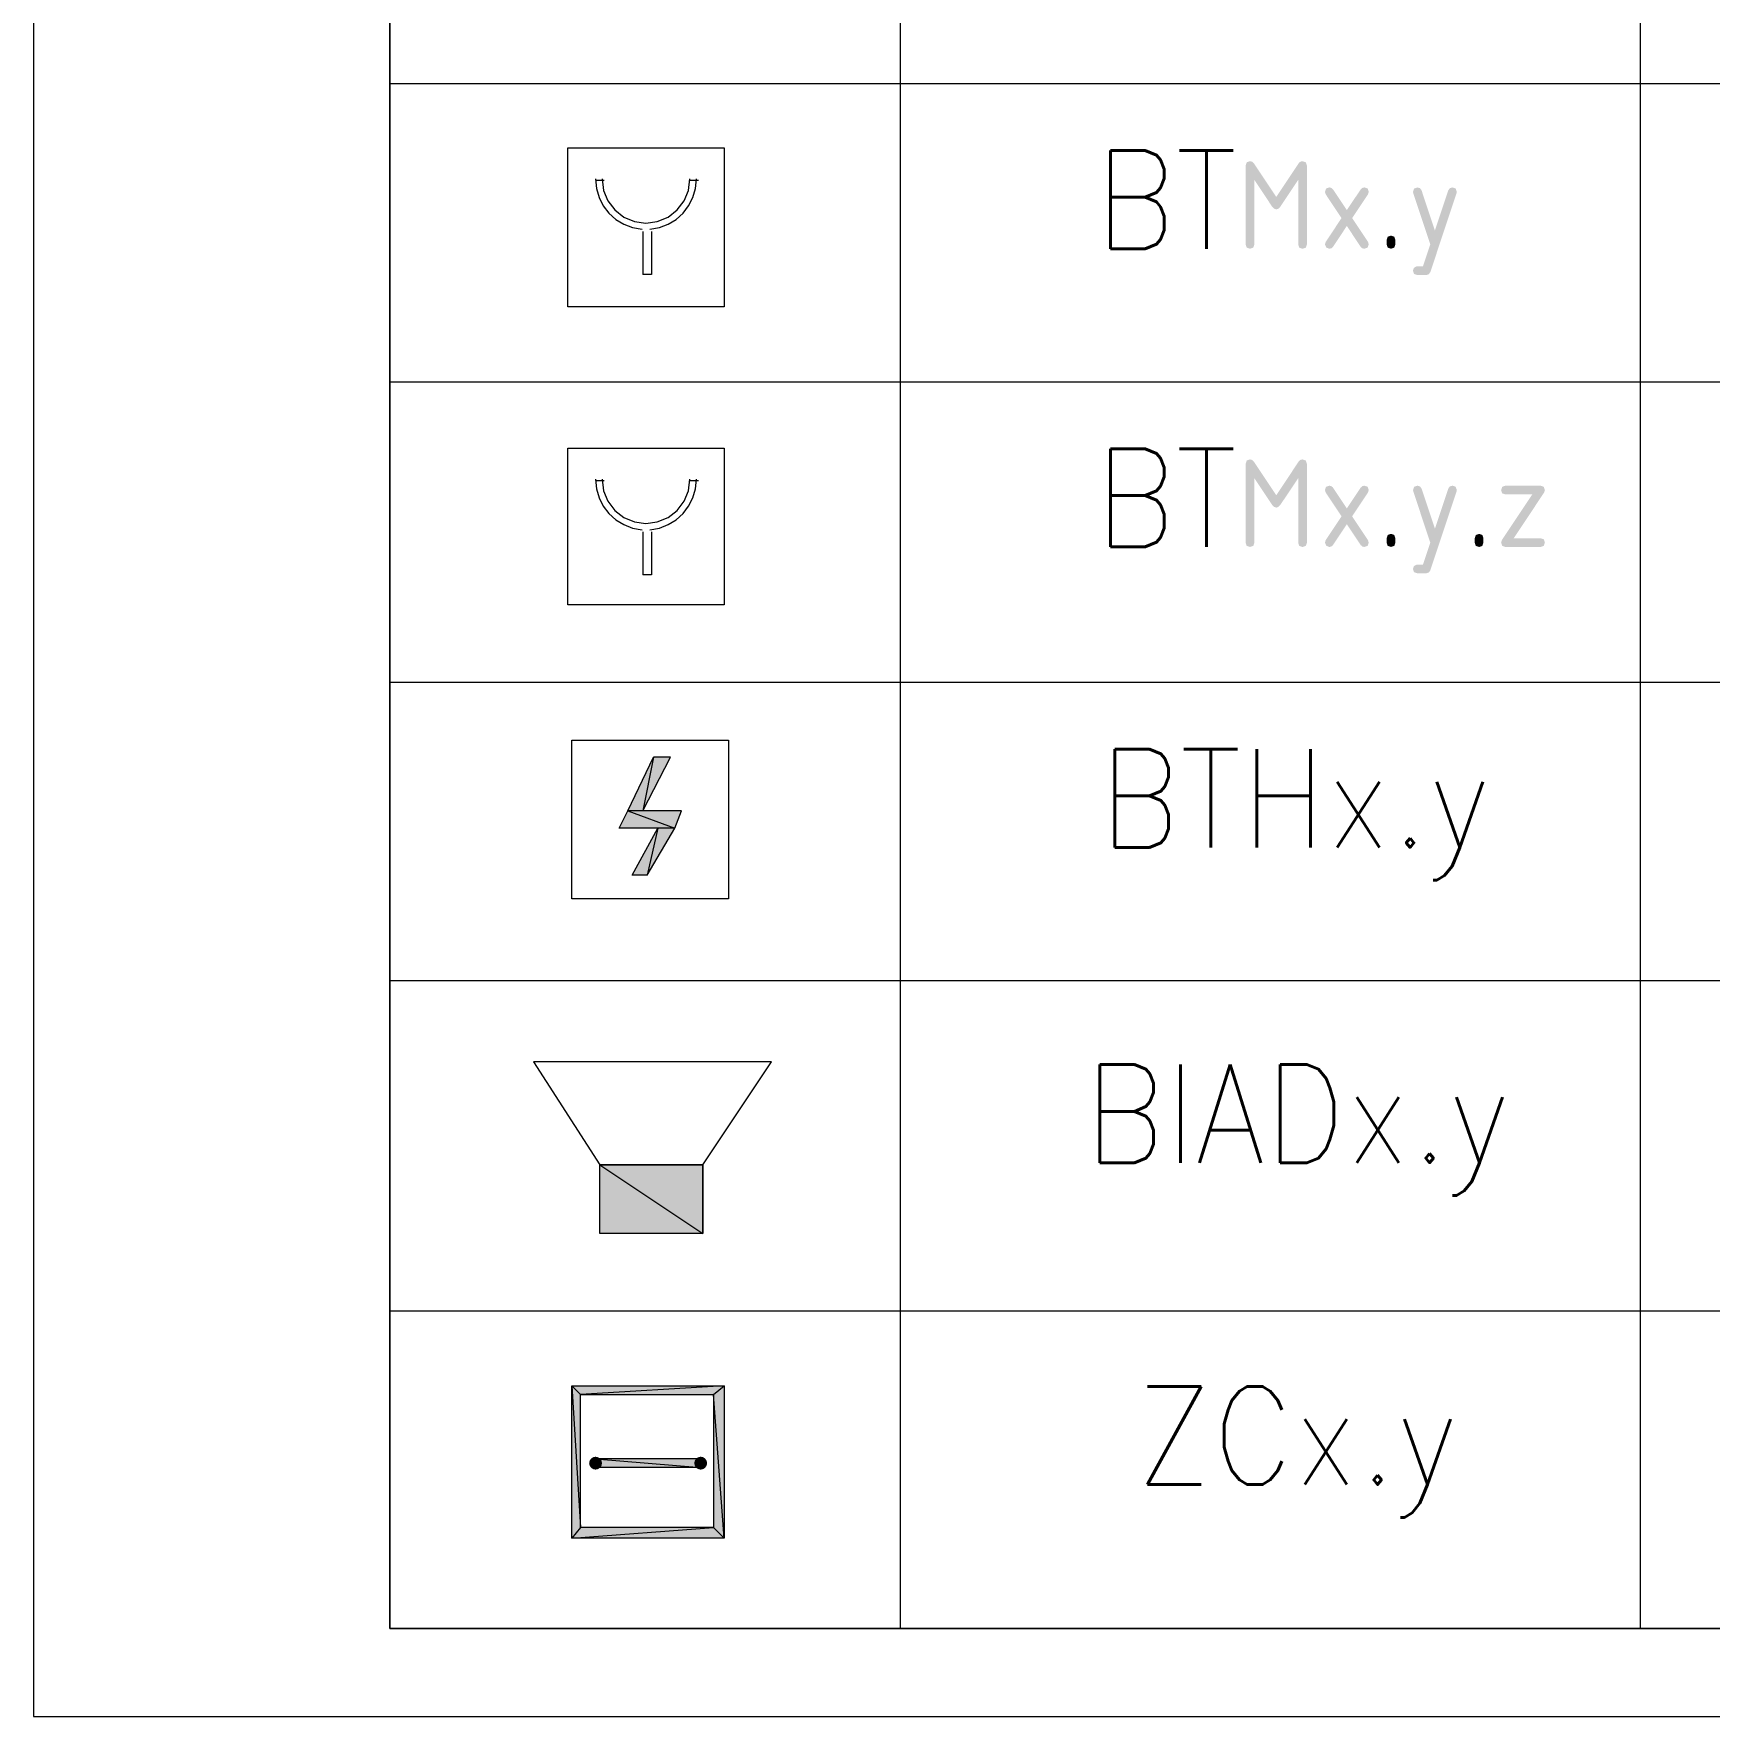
# Model space of a CAD drawing. Header units: millimetres. Extents: x 0 to 420, y 0 to 297.
# Drawn here: x 0.21 to 33.29, y 0 to 33.2 of the extents above; entities that cross this region are included whole.
import ezdxf

# ---------------------------------------------------------------- set-up
doc = ezdxf.new("R2010")
doc.units = ezdxf.units.MM
doc.styles.get("Standard").update_dxf_attribs({"font": 'STANDARD'})

msp = doc.modelspace()

# ---------------------------------------------------------------- hatches: boundary and pattern name
for points in [[(25.256577, 30.68406), (25.321345, 30.662287), (25.343118, 30.597519), (25.343118, 29.042541), (25.321345, 28.977566), (25.256577, 28.956), (25.192085, 28.977566), (25.170588, 29.042541), (25.170588, 30.313643), (24.818361, 29.78613), (24.780672, 29.746718), (24.738435, 29.733765), (24.695027, 29.746718), (24.657406, 29.78613), (24.306282, 30.313643), (24.306282, 29.042541), (24.284509, 28.977566), (24.219741, 28.956), (24.155249, 28.977566), (24.133752, 29.042541), (24.133752, 30.597519), (24.155249, 30.662287), (24.219741, 30.68406), (24.262323, 30.673311), (24.295809, 30.641065), (24.738435, 29.977402), (25.183266, 30.646026), (25.213927, 30.674551)], [(26.235752, 29.560683), (26.548842, 29.091048), (26.563174, 29.042541), (26.541401, 28.977566), (26.476633, 28.956), (26.435223, 28.965508), (26.404975, 28.994034), (26.131021, 29.40524), (25.857618, 28.994034), (25.827095, 28.965508), (25.785409, 28.956), (25.724775, 28.981356), (25.699419, 29.042541), (25.713751, 29.091048), (26.02629, 29.560683), (25.713751, 30.03087), (25.699419, 30.079377), (25.720917, 30.144144), (25.785409, 30.165917), (25.827095, 30.156409), (25.857618, 30.127884), (26.131021, 29.717779), (26.404975, 30.127884), (26.435223, 30.156409), (26.476633, 30.165917), (26.541401, 30.144489), (26.563174, 30.080479), (26.548842, 30.03087)], [(27.634083, 28.610388), (27.77795, 29.042541), (27.442812, 30.051816), (27.437851, 30.079377), (27.459348, 30.144144), (27.52384, 30.165917), (27.57593, 30.151104), (27.606523, 30.106937), (27.869452, 29.317597), (28.132933, 30.106937), (28.163043, 30.151104), (28.215064, 30.165917), (28.279832, 30.144144), (28.301605, 30.079377), (28.296644, 30.051816), (27.779053, 28.496286), (27.748736, 28.45212), (27.696922, 28.437306), (27.522738, 28.437306), (27.457763, 28.459079), (27.436197, 28.523847), (27.454112, 28.579589), (27.508406, 28.607632), (27.545613, 28.609837)], [(26.916861, 29.129081), (26.938359, 29.193574), (27.002851, 29.215071), (27.067619, 29.193574), (27.089392, 29.129081), (27.089392, 29.042541), (27.067619, 28.977566), (27.002851, 28.956), (26.938359, 28.977566), (26.916861, 29.042541)], [(25.256577, 24.799726), (25.321345, 24.777953), (25.343118, 24.713186), (25.343118, 23.158207), (25.321345, 23.093233), (25.256577, 23.071667), (25.192085, 23.093233), (25.170588, 23.158207), (25.170588, 24.42931), (24.818361, 23.901797), (24.780672, 23.862385), (24.738435, 23.849431), (24.695027, 23.862385), (24.657406, 23.901797), (24.306282, 24.42931), (24.306282, 23.158207), (24.284509, 23.093233), (24.219741, 23.071667), (24.155249, 23.093233), (24.133752, 23.158207), (24.133752, 24.713186), (24.155249, 24.777953), (24.219741, 24.799726), (24.262323, 24.788978), (24.295809, 24.756732), (24.738435, 24.093068), (25.183266, 24.761693), (25.213927, 24.790218)], [(26.235752, 23.67635), (26.548842, 23.206714), (26.563174, 23.158207), (26.541401, 23.093233), (26.476633, 23.071667), (26.435223, 23.081175), (26.404975, 23.1097), (26.131021, 23.520907), (25.857618, 23.1097), (25.827095, 23.081175), (25.785409, 23.071667), (25.724775, 23.097022), (25.699419, 23.158207), (25.713751, 23.206714), (26.02629, 23.67635), (25.713751, 24.146536), (25.699419, 24.195043), (25.720917, 24.259811), (25.785409, 24.281584), (25.827095, 24.272076), (25.857618, 24.24355), (26.131021, 23.833446), (26.404975, 24.24355), (26.435223, 24.272076), (26.476633, 24.281584), (26.541401, 24.260156), (26.563174, 24.196146), (26.548842, 24.146536)], [(27.634083, 22.726055), (27.77795, 23.158207), (27.442812, 24.167483), (27.437851, 24.195043), (27.459348, 24.259811), (27.52384, 24.281584), (27.57593, 24.26677), (27.606523, 24.222604), (27.869452, 23.433264), (28.132933, 24.222604), (28.163043, 24.26677), (28.215064, 24.281584), (28.279832, 24.259811), (28.301605, 24.195043), (28.296644, 24.167483), (27.779053, 22.611953), (27.748736, 22.567787), (27.696922, 22.552973), (27.522738, 22.552973), (27.457763, 22.574746), (27.436197, 22.639514), (27.454112, 22.695255), (27.508406, 22.723299), (27.545613, 22.725503)], [(29.791438, 24.108503), (29.262271, 24.108503), (29.197779, 24.130069), (29.176282, 24.195043), (29.197779, 24.259811), (29.262271, 24.281584), (29.953495, 24.281584), (30.018263, 24.259398), (30.040036, 24.19339), (30.022949, 24.142678), (29.42488, 23.244748), (29.953495, 23.244748), (30.018263, 23.222975), (30.040036, 23.158207), (30.018263, 23.093233), (29.953495, 23.071667), (29.262271, 23.071667), (29.197779, 23.092819), (29.176282, 23.156554), (29.192818, 23.210573)], [(26.916861, 23.244748), (26.938359, 23.30924), (27.002851, 23.330738), (27.067619, 23.30924), (27.089392, 23.244748), (27.089392, 23.158207), (27.067619, 23.093233), (27.002851, 23.071667), (26.938359, 23.093233), (26.916861, 23.158207)], [(28.655292, 23.244748), (28.67679, 23.30924), (28.741282, 23.330738), (28.80605, 23.30924), (28.827823, 23.244748), (28.827823, 23.158207), (28.80605, 23.093233), (28.741282, 23.071667), (28.67679, 23.093233), (28.655292, 23.158207)]]:
    msp.add_hatch(color=7).paths.add_polyline_path(points, flags=0)
h = msp.add_hatch(color=5)
h.paths.add_polyline_path([(12.784667, 18.923), (12.446, 18.923), (12.234333, 17.864667)], flags=0)
h.paths.add_polyline_path([(12.446, 18.923), (12.234333, 17.864667), (11.938, 17.864667)], flags=0)
h = msp.add_hatch(color=5)
h.paths.add_polyline_path([(12.996333, 17.864667), (11.938, 17.864667), (12.869333, 17.526)], flags=0)
h.paths.add_polyline_path([(11.938, 17.864667), (12.869333, 17.526), (11.768667, 17.526)], flags=0)
h = msp.add_hatch(color=5)
h.paths.add_polyline_path([(12.869333, 17.526), (12.530667, 17.526), (12.319, 16.594667)], flags=0)
h.paths.add_polyline_path([(12.530667, 17.526), (12.319, 16.594667), (12.022667, 16.594667)], flags=0)
h = msp.add_hatch(color=82)
h.paths.add_polyline_path([(13.419667, 10.879667), (11.387667, 10.879667), (13.419667, 9.525)], flags=0)
h.paths.add_polyline_path([(11.387667, 10.879667), (13.419667, 9.525), (11.387667, 9.525)], flags=0)
h = msp.add_hatch(color=92)
h.paths.add_polyline_path([(13.631333, 6.35), (13.843, 6.519333), (11.006667, 6.35)], flags=0)
h.paths.add_polyline_path([(13.843, 6.519333), (11.006667, 6.35), (10.837333, 6.519333)], flags=0)
h.paths.add_polyline_path([(11.006667, 6.35), (10.837333, 6.519333), (11.006667, 3.725333)], flags=0)
h.paths.add_polyline_path([(10.837333, 6.519333), (11.006667, 3.725333), (10.837333, 3.513667)], flags=0)
h.paths.add_polyline_path([(11.006667, 3.725333), (10.837333, 3.513667), (13.631333, 3.725333)], flags=0)
h.paths.add_polyline_path([(10.837333, 3.513667), (13.631333, 3.725333), (13.843, 3.513667)], flags=0)
h.paths.add_polyline_path([(13.631333, 3.725333), (13.843, 3.513667), (13.631333, 6.35)], flags=0)
h.paths.add_polyline_path([(13.843, 3.513667), (13.631333, 6.35), (13.843, 6.519333)], flags=0)
h = msp.add_hatch(color=92)
edge = h.paths.add_edge_path(flags=0)
edge.add_arc((11.303, 4.995333), 0.127, 0, 360)
h = msp.add_hatch(color=92)
h.paths.add_polyline_path([(13.377333, 5.08), (11.303, 5.08), (13.377333, 4.910667)], flags=0)
h.paths.add_polyline_path([(11.303, 5.08), (13.377333, 4.910667), (11.303, 4.910667)], flags=0)
h = msp.add_hatch(color=92)
edge = h.paths.add_edge_path(flags=0)
edge.add_arc((13.377333, 4.995333), 0.127, 0, 360)

# ---------------------------------------------------------------- linework, layer by layer
at = {"color": 7, "lineweight": 0}
for points in [[(0.211668, 0), (420.073667, 0), (420.073667, 296.925999), (0.211668, 296.925999)], [(7.239002, 1.735667), (418.338, 1.735667), (418.338, 295.190332), (7.239002, 295.190332)], [(121.708333, 1.735667), (7.239, 1.735667), (7.239, 58.547), (121.708333, 58.547)]]:
    msp.add_lwpolyline(points, close=True, dxfattribs=at)
for points in [[(31.919333, 58.547), (31.919333, 1.735667)], [(17.314333, 51.350333), (17.314333, 1.735667)], [(7.239, 32.215667), (121.708333, 32.215667)], [(10.752667, 30.945667), (13.843, 30.945667)], [(7.239, 26.331333), (121.708333, 26.331333)], [(10.752667, 25.019), (13.843, 25.019)], [(7.239, 20.404667), (121.708333, 20.404667)], [(10.837333, 19.261667), (13.927667, 19.261667)], [(7.239, 14.520333), (121.708333, 14.520333)], [(7.239, 8.001), (121.708333, 8.001)]]:
    msp.add_lwpolyline(points, dxfattribs=at)
at = {"color": 1, "lineweight": 0}
msp.add_lwpolyline([(13.843, 30.945667), (13.843, 27.813), (10.752667, 27.813), (10.752667, 30.945667)], close=True, dxfattribs=at)
for points in [[(11.303, 30.310667), (11.472333, 30.310667)], [(11.303004, 30.334788), (11.320711, 30.144138), (11.372795, 29.965235), (11.455936, 29.801678), (11.566815, 29.657063), (11.702114, 29.534987), (11.858514, 29.439045), (12.032696, 29.372836), (12.221341, 29.339955)], [(11.43, 30.33541), (11.459267, 30.108266), (11.545073, 29.899986), (11.681567, 29.72078), (11.862901, 29.580861), (12.074481, 29.493207), (12.297833, 29.463989), (12.521185, 29.493207), (12.732766, 29.580861), (12.9141, 29.72078), (13.050594, 29.899986), (13.1364, 30.108266), (13.165667, 30.33541)], [(12.374347, 29.339946), (12.562978, 29.372827), (12.73715, 29.439037), (12.893544, 29.534978), (13.028841, 29.657055), (13.139723, 29.80167), (13.222869, 29.965227), (13.274963, 30.144129), (13.292684, 30.33478)], [(13.165667, 30.310667), (13.335, 30.310667)], [(12.234333, 29.294667), (12.234333, 28.448)], [(12.403667, 29.294667), (12.403667, 28.448)], [(12.403667, 28.448), (12.234333, 28.448)]]:
    msp.add_lwpolyline(points, dxfattribs=at)
at = {"color": 82, "lineweight": 0}
for points in [[(13.843, 25.019), (13.843, 21.928667), (10.752667, 21.928667), (10.752667, 25.019)], [(13.419667, 10.879667), (11.387667, 10.879667), (13.419667, 9.525)], [(11.387667, 10.879667), (13.419667, 9.525), (11.387667, 9.525)]]:
    msp.add_lwpolyline(points, close=True, dxfattribs=at)
for points in [[(11.303, 24.384), (11.472333, 24.384)], [(11.303004, 24.408122), (11.320711, 24.217471), (11.372795, 24.038569), (11.455936, 23.875012), (11.566815, 23.730397), (11.702114, 23.60832), (11.858514, 23.512379), (12.032696, 23.446169), (12.221341, 23.413288)], [(11.43, 24.408744), (11.459267, 24.1816), (11.545073, 23.973319), (11.681567, 23.794113), (11.862901, 23.654195), (12.074481, 23.566541), (12.297833, 23.537323), (12.521185, 23.566541), (12.732766, 23.654195), (12.9141, 23.794113), (13.050594, 23.973319), (13.1364, 24.1816), (13.165667, 24.408744)], [(12.374355, 23.41328), (12.562986, 23.446161), (12.737158, 23.51237), (12.89355, 23.608312), (13.028844, 23.730388), (13.139721, 23.875003), (13.22286, 24.03856), (13.274943, 24.217462), (13.29265, 24.408113)], [(13.165667, 24.384), (13.335, 24.384)], [(12.234333, 23.368), (12.234333, 22.521333)], [(12.403667, 23.368), (12.403667, 22.521333)], [(12.403667, 22.521333), (12.234333, 22.521333)], [(13.419667, 10.879667), (13.419667, 9.525), (11.387667, 9.525), (11.387667, 10.879667), (13.419667, 10.879667), (14.774333, 12.911667), (10.075333, 12.911667), (11.387667, 10.879667)]]:
    msp.add_lwpolyline(points, dxfattribs=at)
at = {"color": 5, "lineweight": 0}
for points in [[(13.927667, 16.129), (10.837333, 16.129), (10.837333, 19.261667), (13.927667, 19.261667)], [(12.446, 18.923), (12.234333, 17.864667), (11.938, 17.864667)], [(12.784667, 18.923), (12.446, 18.923), (12.234333, 17.864667)], [(11.938, 17.864667), (12.869333, 17.526), (11.768667, 17.526)], [(12.996333, 17.864667), (11.938, 17.864667), (12.869333, 17.526)], [(12.530667, 17.526), (12.319, 16.594667), (12.022667, 16.594667)], [(12.869333, 17.526), (12.530667, 17.526), (12.319, 16.594667)]]:
    msp.add_lwpolyline(points, close=True, dxfattribs=at)
at = {"color": 92, "lineweight": 0}
for points in [[(13.843, 6.519333), (11.006667, 6.35), (10.837333, 6.519333)], [(11.006667, 6.35), (10.837333, 6.519333), (11.006667, 3.725333)], [(10.837333, 6.519333), (11.006667, 3.725333), (10.837333, 3.513667)], [(13.631333, 6.35), (13.843, 6.519333), (11.006667, 6.35)], [(13.843, 3.513667), (13.631333, 6.35), (13.843, 6.519333)], [(13.631333, 3.725333), (13.843, 3.513667), (13.631333, 6.35)], [(13.377333, 5.08), (11.303, 5.08), (13.377333, 4.910667)], [(11.303, 5.08), (13.377333, 4.910667), (11.303, 4.910667)], [(11.006667, 3.725333), (10.837333, 3.513667), (13.631333, 3.725333)], [(10.837333, 3.513667), (13.631333, 3.725333), (13.843, 3.513667)]]:
    msp.add_lwpolyline(points, close=True, dxfattribs=at)

# ---------------------------------------------------------------- texts
at = {"color": 7, "char_height": 1.937762, "attachment_point": 1}
for s, insert, width in [('BT', (21.166669, 30.893755), 2.79898956), ('BT', (21.166669, 25.009428), 2.79898956), ('BTHx.y', (21.251334, 19.082762), 8.18166178), ('BIADx.y', (20.955002, 12.859765), 9.04288933), ('ZCx.y', (21.971002, 6.509765), 6.24389978)]:
    msp.add_mtext(s, dxfattribs=dict(at, insert=insert, width=width))

doc.saveas('drawing.dxf')
